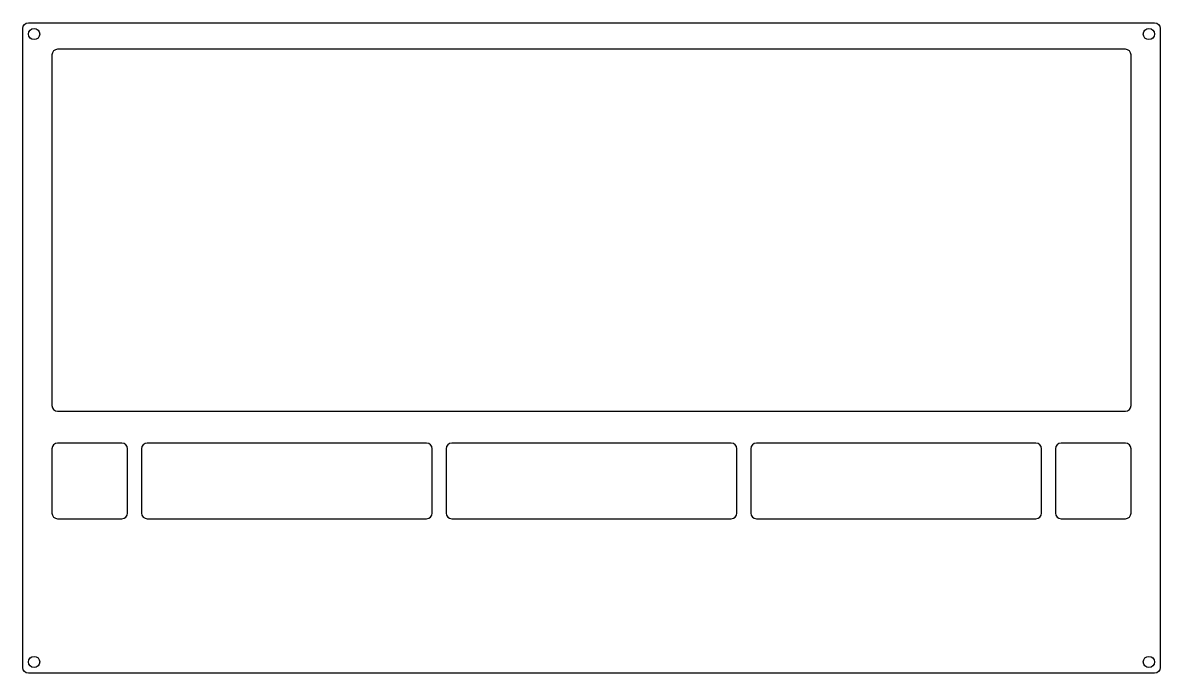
# Model space of a CAD drawing. Header units: millimetres. Extents: x -302 to 0, y 0 to 173.
import ezdxf

# ---------------------------------------------------------------- set-up
doc = ezdxf.new("R2010")
doc.units = ezdxf.units.MM
doc.layers.get('0').update_dxf_attribs({"linetype": 'CONTINUOUS'})

msp = doc.modelspace()

# ---------------------------------------------------------------- linework, layer by layer
for points in [[(-1.5, 173.025, -0.41421356), (0, 171.525), (0, 1.5, -0.41421356), (-1.5, 0), (-300.825, 0, -0.41421356), (-302.325, 1.5), (-302.325, 171.525, -0.41421356), (-300.825, 173.025)], [(-9.263, 165.975), (-293.0625, 165.975, 0.41421356), (-294.5625, 164.475), (-294.5625, 71.175, 0.41421356), (-293.0625, 69.675), (-9.263, 69.675, 0.41421356), (-7.763, 71.175), (-7.763, 164.475, 0.41421356)], [(-294.562, 59.7), (-294.562, 42.6, 0.41421356), (-293.062, 41.1), (-275.962, 41.1, 0.41421356), (-274.462, 42.6), (-274.462, 59.7, 0.41421356), (-275.962, 61.2), (-293.062, 61.2, 0.41421356)], [(-270.7495, 59.7), (-270.7495, 42.6, 0.41421356), (-269.2495, 41.1), (-194.9995, 41.1, 0.41421356), (-193.4995, 42.6), (-193.4995, 59.7, 0.41421356), (-194.9995, 61.2), (-269.2495, 61.2, 0.41421356)], [(-188.287, 41.1), (-114.0375, 41.1, 0.41421356), (-112.5375, 42.6), (-112.5375, 59.7, 0.41421356), (-114.0375, 61.2), (-188.287, 61.2, 0.41421356), (-189.787, 59.7), (-189.787, 42.6, 0.41421356)], [(-33.075, 61.2), (-107.325, 61.2, 0.41421356), (-108.825, 59.7), (-108.825, 42.6, 0.41421356), (-107.325, 41.1), (-33.075, 41.1, 0.41421356), (-31.575, 42.6), (-31.575, 59.7, 0.41421356)], [(-7.7625, 42.6), (-7.7625, 59.7, 0.41421356), (-9.2625, 61.2), (-26.3625, 61.2, 0.41421356), (-27.8625, 59.7), (-27.8625, 42.6, 0.41421356), (-26.3625, 41.1), (-9.2625, 41.1, 0.41421356)]]:
    msp.add_lwpolyline(points, format="xyb", close=True)
for centre in [(-299.325, 170.025), (-3, 170.025), (-299.325, 3), (-3, 3)]:
    msp.add_circle(centre, 1.5)

doc.saveas('drawing.dxf')
